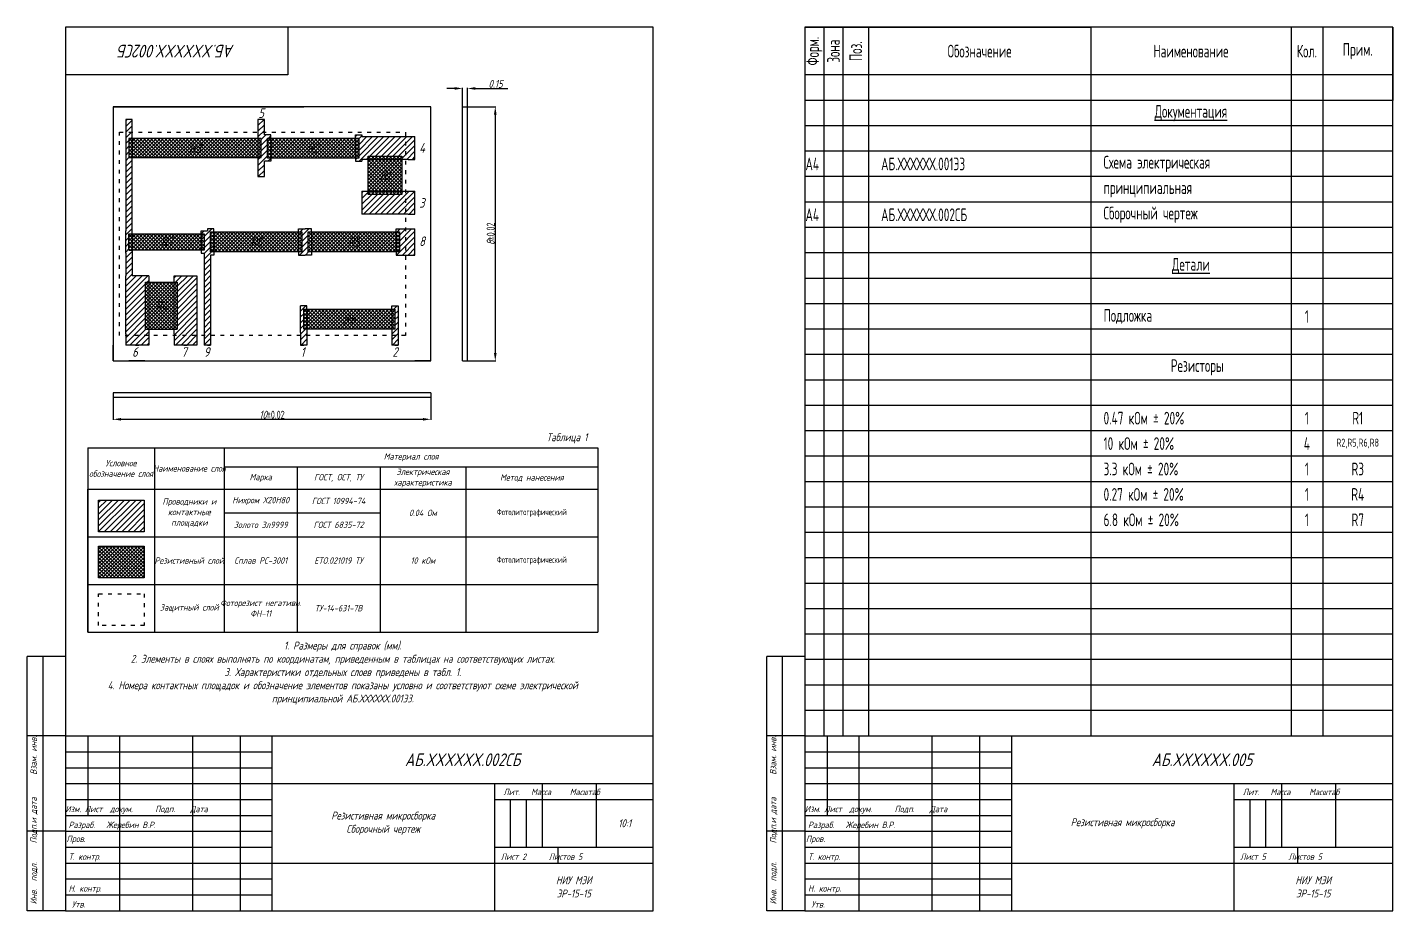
# Model space of a CAD drawing. Header units: millimetres. Extents: x 1007 to 2120, y -18 to 495.
# Drawn here: x 1690.1 to 2119.8, y -17.6 to 260.4 of the extents above; entities that cross this region are included whole.
import ezdxf

# ---------------------------------------------------------------- set-up
doc = ezdxf.new("R2010")
doc.units = ezdxf.units.MM
doc.linetypes.add('ACAD_ISO03W100', pattern=[30, 12, -18])
doc.layers.add('q', color=7, linetype='Continuous')
doc.layers.add('рамка', color=7, linetype='Continuous')
doc.styles.add('2', font='gostwnd4.shx', dxfattribs={"oblique": 15, "height": 2})
doc.styles.add('2.5', font='gostwnd4.shx', dxfattribs={"oblique": 15, "height": 2.5})
doc.styles.add('STYLE1', font='gostwnd4.shx', dxfattribs={"oblique": 15, "height": 2.5})
doc.styles.add('ЕСКД', font='eskd15.shx', dxfattribs={"width": 0.8})
doc.dimstyles.get("Standard").update_dxf_attribs({"dimtxt": 0.5, "dimasz": 2.5, "dimexe": 0.18, "dimexo": 0.0625, "dimgap": 0.2, "dimtad": 1, "dimtoh": 1, "dimdec": 4, "dimzin": 0, "dimdsep": 46, "dimtxsty": 'STYLE1', "dimcen": 2.5, "dimadec": 0, "dimazin": 0, "dimtfac": 1, "dimtdec": 4, "dimtofl": 0, "dimtmove": 0, "dimatfit": 3, "dimfxl": 1, "dimtolj": 1, "dimtzin": 0, "dimarcsym": 0})

# ---------------------------------------------------------------- blocks, each defined once
blk = doc.blocks.new('*D24')
at = {"layer": 'Defpoints', "color": 0, "ltscale": 100, "transparency": 16777216}
for p in [(1828.6, 241.18), (1827.1, 235.43), (1828.6, 235.43)]:
    blk.add_point(p, dxfattribs=at)
at = {"layer": 'рамка', "color": 0, "lineweight": -2, "ltscale": 100, "transparency": 16777216}
for p, q in [((1824.6, 241.18), (1822.1, 241.18)), ((1827.1, 235.49), (1827.1, 241.36)), ((1828.6, 235.49), (1828.6, 241.36)), ((1831.1, 241.18), (1841.32, 241.18))]:
    blk.add_line(p, q, dxfattribs=at)
at = {"layer": 'рамка', "color": 0, "ltscale": 100, "transparency": 16777216}
for points in [[(1824.6, 241.6), (1824.6, 240.76), (1827.1, 241.18)], [(1831.1, 241.6), (1831.1, 240.76), (1828.6, 241.18)]]:
    blk.add_solid(points, dxfattribs=at)
at = {"layer": 'рамка', "color": 0, "ltscale": 100, "transparency": 16777216, "insert": (1837.46, 242.63), "char_height": 2.5, "attachment_point": 5, "style": 'STYLE1'}
blk.add_mtext('\\A1;0.15', dxfattribs=at)
blk = doc.blocks.new('*D25')
at = {"layer": 'Defpoints', "color": 0, "ltscale": 100, "transparency": 16777216}
for p in [(1828.6, 235.43), (1828.6, 155.43), (1837.38, 155.43)]:
    blk.add_point(p, dxfattribs=at)
at = {"layer": 'рамка', "color": 0, "lineweight": -2, "ltscale": 100, "transparency": 16777216}
for p, q in [((1828.66, 235.43), (1837.56, 235.43)), ((1837.38, 232.93), (1837.38, 157.93)), ((1828.66, 155.43), (1837.56, 155.43))]:
    blk.add_line(p, q, dxfattribs=at)
at = {"layer": 'рамка', "color": 0, "ltscale": 100, "transparency": 16777216}
for points in [[(1836.96, 232.93), (1837.8, 232.93), (1837.38, 235.43)], [(1836.96, 157.93), (1837.8, 157.93), (1837.38, 155.43)]]:
    blk.add_solid(points, dxfattribs=at)
at = {"layer": 'рамка', "color": 0, "ltscale": 100, "transparency": 16777216, "insert": (1835.93, 195.43), "char_height": 2.5, "attachment_point": 5, "rotation": 90, "style": 'STYLE1'}
blk.add_mtext('\\A1;8{\\A0;\\Feskd15|c204;\\Q0;\\W0.8;%%P0.02}', dxfattribs=at)
blk = doc.blocks.new('*D26')
at = {"layer": 'Defpoints', "color": 0, "ltscale": 100, "transparency": 16777216}
for p in [(1717.1, 145.43), (1817.1, 145.43), (1817.1, 137.06)]:
    blk.add_point(p, dxfattribs=at)
at = {"layer": 'рамка', "color": 0, "lineweight": -2, "ltscale": 100, "transparency": 16777216}
for p, q in [((1717.1, 145.36), (1717.1, 136.88)), ((1817.1, 145.36), (1817.1, 136.88)), ((1719.6, 137.06), (1814.6, 137.06))]:
    blk.add_line(p, q, dxfattribs=at)
at = {"layer": 'рамка', "color": 0, "ltscale": 100, "transparency": 16777216}
for points in [[(1719.6, 137.48), (1719.6, 136.65), (1717.1, 137.06)], [(1814.6, 137.48), (1814.6, 136.65), (1817.1, 137.06)]]:
    blk.add_solid(points, dxfattribs=at)
at = {"layer": 'рамка', "color": 0, "ltscale": 100, "transparency": 16777216, "insert": (1767.1, 138.51), "char_height": 2.5, "attachment_point": 5, "style": 'STYLE1'}
blk.add_mtext('\\A1;10{\\A0;\\Feskd15|c204;\\Q0;\\W0.8;%%P0.02}', dxfattribs=at)

msp = doc.modelspace()

# ---------------------------------------------------------------- hatches: boundary and pattern name
at = {"layer": 'рамка', "ltscale": 100, "transparency": 33554457}
h = msp.add_hatch(dxfattribs=at)
h.set_pattern_fill('ANSI31', color=256, scale=0.4)
h.set_pattern_definition([(45, (-15, 0), (-0.8980256, 0.8980256), [])])
h.paths.add_polyline_path([(1723.09671, 213.42695), (1723.09671, 219.42695), (1722.09671, 219.42695), (1722.09671, 225.42695), (1723.09671, 225.42695), (1723.09671, 231.42695), (1722.09671, 231.42695), (1721.09671, 231.42695), (1721.09671, 213.42695), (1721.09671, 196.42695), (1721.09671, 189.32695), (1721.09671, 182.22695), (1721.09671, 164.00707), (1721.09671, 160.42695), (1728.29671, 160.42695), (1728.29671, 164.00707), (1728.29671, 165.42695), (1727.29671, 165.42695), (1727.29671, 180.22695), (1728.29671, 180.22695), (1728.29671, 182.22695), (1723.09671, 182.22695), (1723.09671, 189.32695), (1723.09671, 190.32695), (1722.09671, 190.32695), (1722.09671, 195.42695), (1723.09671, 195.42695), (1723.09671, 196.42695)])
h.paths.add_polyline_path([(1743.49671, 182.22695), (1736.29671, 182.22695), (1736.29671, 180.22695), (1737.29671, 180.22695), (1737.29671, 165.42695), (1736.29671, 165.42695), (1736.29671, 164.00707), (1736.29671, 160.42695), (1743.49671, 160.42695), (1743.49671, 164.00707)])
h.paths.add_polyline_path([(1747.79671, 188.72695), (1748.79671, 188.72695), (1748.79671, 189.72695), (1747.79671, 189.72695), (1747.79671, 196.02695), (1748.79671, 196.02695), (1748.79671, 197.02695), (1746.79671, 197.02695), (1746.79671, 196.42695), (1744.79671, 196.42695), (1744.79671, 195.42695), (1745.79671, 195.42695), (1745.79671, 190.32695), (1744.79671, 190.32695), (1744.79671, 189.32695), (1745.79671, 189.32695), (1745.79671, 160.42695), (1747.79671, 160.42695)])
h.paths.add_polyline_path([(1778.49671, 196.02695), (1779.49671, 196.02695), (1779.49671, 197.02695), (1777.49671, 197.02695), (1775.49671, 197.02695), (1775.49671, 196.02695), (1776.49671, 196.02695), (1776.49671, 189.72695), (1775.49671, 189.72695), (1775.49671, 188.72695), (1777.49671, 188.72695), (1779.49671, 188.72695), (1779.49671, 189.72695), (1778.49671, 189.72695)])
h.paths.add_polyline_path([(1776.09671, 160.42695), (1778.09671, 160.42695), (1778.09671, 164.42695), (1778.09671, 165.42695), (1777.09671, 165.42695), (1777.09671, 171.72695), (1778.09671, 171.72695), (1778.09671, 172.72695), (1776.09671, 172.72695), (1776.09671, 164.42695)])
h.paths.add_polyline_path([(1806.79671, 164.42695), (1806.79671, 172.72695), (1804.79671, 172.72695), (1804.79671, 171.72695), (1805.79671, 171.72695), (1805.79671, 165.42695), (1804.79671, 165.42695), (1804.79671, 164.42695), (1804.79671, 160.42695), (1806.79671, 160.42695)])
h.paths.add_polyline_path([(1807.19671, 189.72695), (1806.19671, 189.72695), (1806.19671, 188.72695), (1808.19671, 188.72695), (1809.99671, 188.72695), (1812.09671, 188.72695), (1812.09671, 197.02695), (1809.99671, 197.02695), (1808.19671, 197.02695), (1806.19671, 197.02695), (1806.19671, 196.02695), (1807.19671, 196.02695)])
h.paths.add_polyline_path([(1809.99671, 201.62695), (1812.09671, 201.62695), (1812.09671, 208.82695), (1809.99671, 208.82695), (1807.99671, 208.82695), (1807.99671, 207.82695), (1797.39671, 207.82695), (1797.39671, 208.82695), (1795.39671, 208.82695), (1795.39671, 201.62695)])
h.paths.add_polyline_path([(1762.69671, 213.42695), (1764.69671, 213.42695), (1764.69671, 218.27695), (1766.69671, 218.27695), (1766.69671, 219.27695), (1765.69671, 219.27695), (1765.69671, 225.57695), (1766.69671, 225.57695), (1766.69671, 226.57695), (1764.69671, 226.57695), (1764.69671, 231.42695), (1763.69671, 231.42695), (1762.69671, 231.42695), (1762.69671, 225.42695), (1763.69671, 225.42695), (1763.69671, 219.42695), (1762.69671, 219.42695)])
h.paths.add_polyline_path([(1807.99671, 219.82695), (1807.99671, 218.82695), (1809.99671, 218.82695), (1812.09671, 218.82695), (1812.09671, 226.02695), (1809.99671, 226.02695), (1795.39671, 226.02695), (1795.39671, 226.57695), (1793.39671, 226.57695), (1793.39671, 225.57695), (1794.39671, 225.57695), (1794.39671, 219.27695), (1793.39671, 219.27695), (1793.39671, 218.27695), (1795.39671, 218.27695), (1795.39671, 218.82695), (1797.39671, 218.82695), (1797.39671, 219.82695)])
h = msp.add_hatch(dxfattribs=at)
h.set_pattern_fill('ANSI37', color=256, scale=0.25)
h.paths.add_polyline_path([(1723.09671, 225.42695), (1722.09671, 225.42695), (1722.09671, 219.42695), (1723.09671, 219.42695)])
h.paths.add_polyline_path([(1762.69671, 225.42695), (1723.09671, 225.42695), (1723.09671, 219.42695), (1762.69671, 219.42695)])
h.paths.add_polyline_path([(1763.69671, 225.42695), (1762.69671, 225.42695), (1762.69671, 219.42695), (1763.69671, 219.42695)])
h.paths.add_polyline_path([(1766.69671, 225.57695), (1765.69671, 225.57695), (1765.69671, 219.27695), (1766.69671, 219.27695)])
h.paths.add_polyline_path([(1793.39671, 225.57695), (1766.69671, 225.57695), (1766.69671, 219.27695), (1793.39671, 219.27695)])
h.paths.add_polyline_path([(1794.39671, 225.57695), (1793.39671, 225.57695), (1793.39671, 219.27695), (1794.39671, 219.27695)])
h.paths.add_polyline_path([(1807.99671, 218.82695), (1797.39671, 218.82695), (1797.39671, 208.82695), (1807.99671, 208.82695)])
h.paths.add_polyline_path([(1807.99671, 219.82695), (1797.39671, 219.82695), (1797.39671, 218.82695), (1807.99671, 218.82695)])
h.paths.add_polyline_path([(1807.99671, 208.82695), (1797.39671, 208.82695), (1797.39671, 207.82695), (1807.99671, 207.82695)])
h.paths.add_polyline_path([(1807.19671, 196.02695), (1806.19671, 196.02695), (1806.19671, 189.72695), (1807.19671, 189.72695)])
h.paths.add_polyline_path([(1806.19671, 196.02695), (1779.49671, 196.02695), (1779.49671, 189.72695), (1806.19671, 189.72695)])
h.paths.add_polyline_path([(1779.49671, 196.02695), (1778.49671, 196.02695), (1778.49671, 189.72695), (1779.49671, 189.72695)])
h.paths.add_polyline_path([(1776.49671, 196.02695), (1775.49671, 196.02695), (1775.49671, 189.72695), (1776.49671, 189.72695)])
h.paths.add_polyline_path([(1775.49671, 196.02695), (1748.79671, 196.02695), (1748.79671, 189.72695), (1775.49671, 189.72695)])
h.paths.add_polyline_path([(1748.79671, 196.02695), (1747.79671, 196.02695), (1747.79671, 189.72695), (1748.79671, 189.72695)])
h.paths.add_polyline_path([(1745.79671, 195.42695), (1744.79671, 195.42695), (1744.79671, 190.32695), (1745.79671, 190.32695)])
h.paths.add_polyline_path([(1744.79671, 195.42695), (1723.09671, 195.42695), (1723.09671, 190.32695), (1744.79671, 190.32695)])
h.paths.add_polyline_path([(1723.09671, 195.42695), (1722.09671, 195.42695), (1722.09671, 190.32695), (1723.09671, 190.32695)])
h.paths.add_polyline_path([(1728.29671, 180.22695), (1727.29671, 180.22695), (1727.29671, 165.42695), (1728.29671, 165.42695)])
h.paths.add_polyline_path([(1736.29671, 180.22695), (1728.29671, 180.22695), (1728.29671, 165.42695), (1736.29671, 165.42695)])
h.paths.add_polyline_path([(1737.29671, 180.22695), (1736.29671, 180.22695), (1736.29671, 165.42695), (1737.29671, 165.42695)])
h.paths.add_polyline_path([(1778.09671, 171.72695), (1777.09671, 171.72695), (1777.09671, 165.42695), (1778.09671, 165.42695)])
h.paths.add_polyline_path([(1804.79671, 171.72695), (1778.09671, 171.72695), (1778.09671, 165.42695), (1804.79671, 165.42695)])
h.paths.add_polyline_path([(1805.79671, 171.72695), (1804.79671, 171.72695), (1804.79671, 165.42695), (1805.79671, 165.42695)])
h.paths.add_polyline_path([(1739.1221, 220.2025), (1745.6221, 220.2025), (1746.81418, 224.65139), (1740.31418, 224.65139)], flags=24)
h.paths.add_polyline_path([(1776.34866, 220.2025), (1782.84866, 220.2025), (1784.04074, 224.65139), (1777.54074, 224.65139)], flags=24)
h.paths.add_polyline_path([(1799.49353, 211.6025), (1804.70782, 211.6025), (1805.89989, 216.05139), (1800.68561, 216.05139)], flags=24)
h.paths.add_polyline_path([(1789.14353, 190.6525), (1795.64353, 190.6525), (1796.83561, 195.10139), (1790.33561, 195.10139)], flags=24)
h.paths.add_polyline_path([(1758.50095, 190.6525), (1764.85809, 190.6525), (1766.05017, 195.10139), (1759.69303, 195.10139)], flags=24)
h.paths.add_polyline_path([(1730.10067, 190.6525), (1736.60067, 190.6525), (1737.79275, 195.10139), (1731.29275, 195.10139)], flags=24)
h.paths.add_polyline_path([(1728.6472, 170.6025), (1735.29005, 170.6025), (1736.48213, 175.05139), (1729.83927, 175.05139)], flags=9)
h.paths.add_polyline_path([(1787.72952, 166.3525), (1794.22952, 166.3525), (1795.4216, 170.80139), (1788.9216, 170.80139)], flags=24)
h = msp.add_hatch(dxfattribs=at)
h.set_pattern_fill('ANSI31', color=256, scale=0.41)
h.paths.add_polyline_path([(1726.88547, 111.64571), (1712.54963, 111.64571), (1712.54963, 101.64571), (1726.88547, 101.64571)])
h = msp.add_hatch(dxfattribs=at)
h.set_pattern_fill('ANSI37', color=256, scale=0.25)
h.paths.add_polyline_path([(1726.88547, 97.15798), (1712.54963, 97.15798), (1712.54963, 87.15798), (1726.88547, 87.15798)])

# ---------------------------------------------------------------- linework, layer by layer
for p, q in [((1702.09671, 260.42695), (1702.09671, 260.42695)), ((1772.09671, 260.42695), (1772.09671, 245.42695)), ((1934.8118, 260.42695), (1934.8118, 260.42695)), ((1772.09671, 245.42695), (1702.09671, 245.42695)), ((1702.09671, 245.42695), (1702.09671, 232.42695)), ((1934.8118, 245.42695), (1934.8118, 232.42695)), ((1709.09671, 128.11457), (1709.09671, 74.88504)), ((1709.09671, 128.11457), (1869.68037, 128.11457)), ((1730.09671, 128.11457), (1730.09671, 74.88504)), ((1752.09671, 128.11457), (1752.09671, 74.88504)), ((1869.68037, 128.11457), (1869.68037, 74.88504)), ((1752.09671, 122.11457), (1869.68037, 122.11457)), ((1775.01672, 122.11457), (1775.01672, 74.88504)), ((1801.09671, 122.11457), (1801.09671, 74.88504)), ((1828.09671, 122.11457), (1828.09671, 74.88504)), ((1709.09671, 115.11457), (1869.68425, 115.11457)), ((1709.09671, 100.11457), (1709.09671, 115.11457)), ((1709.09671, 100.11457), (1869.66214, 100.11457)), ((1709.09671, 85.11457), (1709.09671, 100.11457)), ((1709.09671, 85.11457), (1869.67888, 85.11457)), ((1709.09671, 70.11457), (1709.09671, 85.11457)), ((1709.09671, 70.11457), (1869.6475, 70.11457)), ((1709.09671, 70.11457), (1709.09671, 70.11457)), ((1690.09671, -17.57305), (1690.09671, 62.42695)), ((1702.09671, 62.42695), (1690.09671, 62.42695)), ((1695.09671, -17.57305), (1695.09671, 62.42695)), ((1922.8118, -17.57305), (1922.8118, 62.42695)), ((1934.8118, 62.42695), (1922.8118, 62.42695)), ((1927.8118, -17.57305), (1927.8118, 62.42695)), ((1702.09671, 37.42695), (1690.09671, 37.42695)), ((1702.09671, 37.42695), (1887.09671, 37.42695)), ((1709.09671, 37.42695), (1709.09671, 12.42695)), ((1719.09671, 37.42695), (1719.09671, -17.57305)), ((1742.09671, 37.42695), (1742.09671, -17.57305)), ((1757.09671, 37.42695), (1757.09671, -17.57305)), ((1767.09671, 37.42695), (1767.09671, -17.57305)), ((1934.8118, 37.42695), (1922.8118, 37.42695)), ((1934.8118, 37.42695), (2119.8118, 37.42695)), ((1941.8118, 37.42695), (1941.8118, 12.42695)), ((1951.8118, 37.42695), (1951.8118, -17.57305)), ((1974.8118, 37.42695), (1974.8118, -17.57305)), ((1989.8118, 37.42695), (1989.8118, -17.57305)), ((1999.8118, 37.42695), (1999.8118, -17.57305)), ((1702.09671, 32.42695), (1767.09671, 32.42695)), ((1934.8118, 32.42695), (1999.8118, 32.42695)), ((1702.09671, 27.42695), (1767.09671, 27.42695)), ((1934.8118, 27.42695), (1999.8118, 27.42695)), ((1702.09671, 22.42695), (1767.09671, 22.42695)), ((1767.09671, 22.42695), (1887.09671, 22.42695)), ((1837.09671, 22.42695), (1837.09671, -17.57305)), ((1852.09671, 22.42695), (1852.09671, 2.42695)), ((1869.09671, 22.42695), (1869.09671, 2.42695)), ((1934.8118, 22.42695), (1999.8118, 22.42695)), ((1999.8118, 22.42695), (2119.8118, 22.42695)), ((2069.8118, 22.42695), (2069.8118, -17.57305)), ((2084.8118, 22.42695), (2084.8118, 2.42695)), ((2101.8118, 22.42695), (2101.8118, 2.42695)), ((1702.09671, 17.42695), (1767.09671, 17.42695)), ((1837.09671, 17.42695), (1887.09671, 17.42695)), ((1842.09671, 17.42695), (1842.09671, 2.42695)), ((1847.09671, 17.42695), (1847.09671, 2.42695)), ((1934.8118, 17.42695), (1999.8118, 17.42695)), ((2069.8118, 17.42695), (2119.8118, 17.42695)), ((2074.8118, 17.42695), (2074.8118, 2.42695)), ((2079.8118, 17.42695), (2079.8118, 2.42695)), ((1702.09671, 12.42695), (1767.09671, 12.42695)), ((1934.8118, 12.42695), (1999.8118, 12.42695)), ((1702.09671, 7.42695), (1690.09671, 7.42695)), ((1702.09671, 7.42695), (1767.09671, 7.42695)), ((1934.8118, 7.42695), (1922.8118, 7.42695)), ((1934.8118, 7.42695), (1999.8118, 7.42695)), ((1702.09671, 2.42695), (1767.09671, 2.42695)), ((1837.09671, 2.42695), (1887.09671, 2.42695)), ((1857.09671, 2.42695), (1857.09671, -2.57305)), ((1934.8118, 2.42695), (1999.8118, 2.42695)), ((2069.8118, 2.42695), (2119.8118, 2.42695)), ((2089.8118, 2.42695), (2089.8118, -2.57305)), ((1702.09671, -2.57305), (1767.09671, -2.57305)), ((1767.09671, -2.57305), (1887.09671, -2.57305)), ((1934.8118, -2.57305), (1999.8118, -2.57305)), ((1999.8118, -2.57305), (2119.8118, -2.57305)), ((1702.09671, -7.57305), (1767.09671, -7.57305)), ((1934.8118, -7.57305), (1999.8118, -7.57305)), ((1702.09671, -12.57305), (1767.09671, -12.57305)), ((1934.8118, -12.57305), (1999.8118, -12.57305)), ((1702.09671, -17.57305), (1690.09671, -17.57305)), ((1934.8118, -17.57305), (1922.8118, -17.57305))]:
    msp.add_line(p, q)
for points in [[(1702.09671, -17.57305), (1887.09671, -17.57305), (1887.09671, 260.42695), (1702.09671, 260.42695)], [(1934.8118, -17.57305), (2119.8118, -17.57305), (2119.8118, 260.42695), (1934.8118, 260.42695)]]:
    msp.add_lwpolyline(points, close=True)
at = {"color": 0, "linetype": 'ACAD_ISO03W100', "ltscale": 0.1}
for points in [[(1719.09671, 227.42695), (1809.09671, 227.42695), (1809.09671, 163.42695), (1719.09671, 163.42695)], [(1712.54963, 82.15798), (1726.88547, 82.15798), (1726.88578, 72.15798), (1712.54993, 72.15798)]]:
    msp.add_lwpolyline(points, close=True, dxfattribs=at)
at = {"color": 0}
for points in [[(1712.54963, 111.64571), (1726.88547, 111.64571), (1726.88547, 101.64571), (1712.54963, 101.64571)], [(1712.54963, 97.15798), (1726.88547, 97.15798), (1726.88547, 87.15798), (1712.54963, 87.15798)]]:
    msp.add_lwpolyline(points, close=True, dxfattribs=at)
at = {"layer": 'q', "color": 0}
for p, q in [((1712.54963, 101.64571), (1712.54963, 111.64571)), ((1709.09671, 74.9998), (1709.09671, 70.11457)), ((1730.09671, 74.88504), (1730.09671, 70.11457)), ((1752.09671, 74.88504), (1752.09671, 70.11457)), ((1775.01672, 74.88504), (1775.01672, 70.11457)), ((1801.09671, 74.88504), (1801.09671, 70.11457)), ((1828.09671, 74.88504), (1828.09671, 70.11457)), ((1869.68037, 74.88504), (1869.6475, 70.11457))]:
    msp.add_line(p, q, dxfattribs=at)
at = {"layer": 'рамка', "ltscale": 100}
for p, q in [((1934.8118, 260.42695), (1940.8118, 260.42695)), ((1940.8118, 260.42695), (1940.8118, 37.42695)), ((1940.8118, 260.42695), (1946.8118, 260.42695)), ((1946.8118, 260.42695), (1946.8118, 37.42695)), ((1946.8118, 260.42695), (1954.8118, 260.42695)), ((1954.8118, 260.42695), (1954.8118, 37.42695)), ((1954.8118, 260.42695), (2024.8118, 260.42695)), ((2024.8118, 260.42695), (2024.8118, 37.42695)), ((2097.8118, 260.42695), (2087.8118, 260.42695)), ((2087.8118, 260.42695), (2087.8118, 37.42695)), ((2119.8118, 260.42695), (2097.8118, 260.42695)), ((2097.8118, 260.42695), (2097.8118, 37.42695)), ((2119.8118, 260.42695), (2119.8118, 245.42695)), ((2119.8118, 245.42695), (1934.8118, 245.42695)), ((2119.8118, 245.42695), (2119.8118, 237.42695)), ((2119.8118, 237.42695), (1934.8118, 237.42695)), ((1717.09671, 235.42695), (1721.09671, 235.42695)), ((1717.09671, 235.42695), (1717.09671, 231.42695)), ((1717.09671, 235.42695), (1719.09671, 235.42695)), ((1717.09671, 235.42695), (1717.09671, 233.42695)), ((1717.09671, 235.42695), (1777.09671, 235.42695)), ((1717.09671, 235.42695), (1717.09671, 185.42695)), ((1717.09671, 235.42695), (1722.09671, 235.42695)), ((1717.09671, 235.42695), (1717.09671, 230.42695)), ((1717.09671, 235.42695), (1717.09671, 230.42695)), ((1717.09671, 235.42695), (1717.09671, 185.42695)), ((1827.09671, 155.42695), (1827.09671, 235.42695)), ((1827.09671, 235.42695), (1828.59671, 235.42695)), ((1828.59671, 155.42695), (1828.59671, 235.42695)), ((1722.09671, 231.42695), (1721.09671, 231.42695)), ((1721.09671, 231.42695), (1721.09671, 213.42695)), ((1723.09671, 231.42695), (1722.09671, 231.42695)), ((1723.09671, 225.42695), (1723.09671, 231.42695)), ((1763.69671, 231.42695), (1762.69671, 231.42695)), ((1762.69671, 231.42695), (1762.69671, 225.42695)), ((1764.69671, 231.42695), (1763.69671, 231.42695)), ((1764.69671, 226.57695), (1764.69671, 231.42695)), ((2119.8118, 229.42695), (1934.8118, 229.42695)), ((1723.09671, 225.42695), (1723.09671, 219.42695)), ((1762.69671, 225.42695), (1762.69671, 219.42695)), ((1766.69671, 226.57695), (1764.69671, 226.57695)), ((1766.69671, 225.57695), (1766.69671, 226.57695)), ((1766.69671, 225.57695), (1766.69671, 219.27695)), ((1793.39671, 225.57695), (1793.39671, 226.57695)), ((1793.39671, 226.57695), (1795.39671, 226.57695)), ((1793.39671, 225.57695), (1793.39671, 219.27695)), ((1795.39671, 226.57695), (1795.39671, 226.02695)), ((1795.39671, 226.02695), (1809.99671, 226.02695)), ((1809.99671, 226.02695), (1812.09671, 226.02695)), ((1812.09671, 218.82695), (1812.09671, 226.02695)), ((1723.09671, 213.42695), (1723.09671, 219.42695)), ((1762.69671, 219.42695), (1762.69671, 213.42695)), ((1766.69671, 219.27695), (1766.69671, 218.27695)), ((1793.39671, 219.27695), (1793.39671, 218.27695)), ((1807.99671, 219.82695), (1807.99671, 218.82695)), ((2119.8118, 221.42695), (1934.8118, 221.42695)), ((1766.69671, 218.27695), (1764.69671, 218.27695)), ((1764.69671, 213.42695), (1764.69671, 218.27695)), ((1793.39671, 218.27695), (1795.39671, 218.27695)), ((1809.99671, 218.82695), (1795.39671, 218.82695)), ((1795.39671, 218.82695), (1795.39671, 218.27695)), ((1809.99671, 218.82695), (1812.09671, 218.82695)), ((1721.09671, 213.42695), (1721.09671, 196.42695)), ((1723.09671, 196.42695), (1723.09671, 213.42695)), ((1762.69671, 213.42695), (1764.69671, 213.42695)), ((2119.8118, 213.42695), (1934.8118, 213.42695)), ((1795.39671, 208.82695), (1809.99671, 208.82695)), ((1795.39671, 208.82695), (1795.39671, 201.62695)), ((1807.99671, 208.82695), (1809.99671, 208.82695)), ((1809.99671, 208.82695), (1812.09671, 208.82695)), ((1812.09671, 201.62695), (1812.09671, 208.82695)), ((2119.8118, 205.42695), (1934.8118, 205.42695)), ((1809.99671, 201.62695), (1795.39671, 201.62695)), ((1809.99671, 201.62695), (1812.09671, 201.62695)), ((1721.09671, 189.32695), (1721.09671, 196.42695)), ((1723.09671, 195.42695), (1723.09671, 196.42695)), ((1723.09671, 195.42695), (1723.09671, 190.32695)), ((1744.79671, 195.42695), (1744.79671, 196.42695)), ((1744.79671, 196.42695), (1746.79671, 196.42695)), ((1744.79671, 195.42695), (1744.79671, 190.32695)), ((1748.79671, 197.02695), (1746.79671, 197.02695)), ((1746.79671, 197.02695), (1746.79671, 196.42695)), ((1748.79671, 196.02695), (1748.79671, 197.02695)), ((1748.79671, 196.02695), (1748.79671, 189.72695)), ((1775.49671, 196.02695), (1775.49671, 197.02695)), ((1775.49671, 197.02695), (1777.49671, 197.02695)), ((1775.49671, 196.02695), (1775.49671, 189.72695)), ((1779.49671, 197.02695), (1777.49671, 197.02695)), ((1779.49671, 196.02695), (1779.49671, 197.02695)), ((1779.49671, 196.02695), (1779.49671, 189.72695)), ((1806.19671, 196.02695), (1806.19671, 197.02695)), ((1806.19671, 197.02695), (1808.19671, 197.02695)), ((1806.19671, 196.02695), (1806.19671, 189.72695)), ((1808.19671, 197.02695), (1809.99671, 197.02695)), ((1809.99671, 197.02695), (1812.09671, 197.02695)), ((1812.09671, 188.72695), (1812.09671, 197.02695)), ((2119.8118, 197.42695), (1934.8118, 197.42695)), ((1721.09671, 189.32695), (1721.09671, 182.22695)), ((1722.09671, 190.32695), (1723.09671, 190.32695)), ((1723.09671, 190.32695), (1723.09671, 189.32695)), ((1723.09671, 189.32695), (1723.09671, 182.22695)), ((1744.79671, 190.32695), (1744.79671, 189.32695)), ((1745.79671, 190.32695), (1744.79671, 190.32695)), ((1744.79671, 189.32695), (1745.79671, 189.32695)), ((1745.79671, 189.32695), (1745.79671, 160.42695)), ((1747.79671, 190.72695), (1747.79671, 189.72695)), ((1748.79671, 189.72695), (1748.79671, 188.72695)), ((1775.49671, 189.72695), (1775.49671, 188.72695)), ((1776.49671, 190.92695), (1776.49671, 191.92695)), ((1779.49671, 189.72695), (1779.49671, 188.72695)), ((1806.19671, 189.72695), (1806.19671, 188.72695)), ((2119.8118, 189.42695), (1934.8118, 189.42695)), ((1748.79671, 188.72695), (1747.79671, 188.72695)), ((1747.79671, 188.72695), (1747.79671, 160.42695)), ((1775.49671, 188.72695), (1777.49671, 188.72695)), ((1779.49671, 188.72695), (1777.49671, 188.72695)), ((1806.19671, 188.72695), (1808.19671, 188.72695)), ((1808.19671, 188.72695), (1809.99671, 188.72695)), ((1809.99671, 188.72695), (1812.09671, 188.72695)), ((1721.09671, 164.00707), (1721.09671, 182.22695)), ((1728.29671, 182.22695), (1723.09671, 182.22695)), ((1728.29671, 182.22695), (1728.29671, 164.00707)), ((1736.29671, 164.00707), (1736.29671, 182.22695)), ((1736.29671, 180.22695), (1736.29671, 182.22695)), ((1736.29671, 182.22695), (1743.49671, 182.22695)), ((1743.49671, 182.22695), (1743.49671, 164.00707)), ((2119.8118, 181.42695), (1934.8118, 181.42695)), ((1727.29671, 165.42695), (1727.29671, 180.22695)), ((1727.29671, 180.22695), (1737.29671, 180.22695)), ((1737.29671, 180.22695), (1737.29671, 165.42695)), ((1776.09671, 164.42695), (1776.09671, 172.72695)), ((1778.09671, 172.72695), (1776.09671, 172.72695)), ((1778.09671, 171.72695), (1778.09671, 172.72695)), ((1804.79671, 171.72695), (1804.79671, 172.72695)), ((1804.79671, 172.72695), (1806.79671, 172.72695)), ((1806.79671, 172.72695), (1806.79671, 164.42695)), ((2119.8118, 173.42695), (1934.8118, 173.42695)), ((1778.09671, 171.72695), (1778.09671, 165.42695)), ((1804.79671, 171.72695), (1804.79671, 165.42695)), ((1721.09671, 164.00707), (1721.09671, 160.42695)), ((1727.29671, 165.42695), (1737.29671, 165.42695)), ((1728.29671, 164.00707), (1728.29671, 160.42695)), ((1736.29671, 164.00707), (1736.29671, 160.42695)), ((1743.49671, 164.00707), (1743.49671, 160.42695)), ((1776.09671, 164.42695), (1776.09671, 160.42695)), ((1778.09671, 165.42695), (1778.09671, 164.42695)), ((1778.09671, 164.42695), (1778.09671, 160.42695)), ((1804.79671, 165.42695), (1804.79671, 164.42695)), ((1804.79671, 164.42695), (1804.79671, 160.42695)), ((1806.79671, 164.42695), (1806.79671, 160.42695)), ((2119.8118, 165.42695), (1934.8118, 165.42695)), ((1717.09671, 155.42695), (1717.09671, 160.42695)), ((1717.09671, 155.42695), (1717.09671, 159.42695)), ((1728.29671, 160.42695), (1721.09671, 160.42695)), ((1724.19671, 160.42695), (1725.19671, 160.42695)), ((1743.49671, 160.42695), (1736.29671, 160.42695)), ((1739.39671, 160.42695), (1740.39671, 160.42695)), ((1747.79671, 160.42695), (1745.79671, 160.42695)), ((1746.79671, 160.42695), (1747.79671, 160.42695)), ((1776.09671, 160.42695), (1777.09671, 160.42695)), ((1778.09671, 160.42695), (1776.09671, 160.42695)), ((1806.79671, 160.42695), (1804.79671, 160.42695)), ((1805.79671, 160.42695), (1806.79671, 160.42695)), ((1817.09671, 155.42695), (1817.09671, 160.42695)), ((1717.09671, 155.42695), (1717.09671, 157.42695)), ((1717.09671, 155.42695), (1722.09671, 155.42695)), ((1717.09671, 155.42695), (1722.09671, 155.42695)), ((1727.09671, 155.42695), (1722.09671, 155.42695)), ((1727.09671, 155.42695), (1722.09671, 155.42695)), ((1817.09671, 155.42695), (1812.09671, 155.42695)), ((1827.09671, 155.42695), (1828.59671, 155.42695)), ((2119.8118, 157.42695), (1934.8118, 157.42695)), ((2119.8118, 149.42695), (1934.8118, 149.42695)), ((1817.09671, 145.42695), (1717.09671, 145.42695)), ((1717.09671, 145.42695), (1717.09671, 143.92695)), ((1817.09671, 143.92695), (1717.09671, 143.92695)), ((1817.09671, 145.42695), (1817.09671, 143.92695)), ((2119.8118, 141.42695), (1934.8118, 141.42695)), ((2119.8118, 133.42695), (1934.8118, 133.42695)), ((2119.8118, 125.42695), (1934.8118, 125.42695)), ((2119.8118, 117.42695), (1934.8118, 117.42695)), ((1752.09671, 115.11457), (1752.09671, 107.61457)), ((1752.09671, 107.61457), (1801.09671, 107.61457)), ((2119.8118, 109.42695), (1934.8118, 109.42695)), ((2119.8118, 101.42695), (1934.8118, 101.42695)), ((2119.8118, 93.42695), (1934.8118, 93.42695)), ((2119.8118, 85.42695), (1934.8118, 85.42695)), ((2119.8118, 77.42695), (1934.8118, 77.42695)), ((2119.8118, 69.42695), (1934.8118, 69.42695)), ((2119.8118, 61.42695), (1934.8118, 61.42695)), ((2119.8118, 53.42695), (1934.8118, 53.42695)), ((2119.8118, 45.42695), (1934.8118, 45.42695))]:
    msp.add_line(p, q, dxfattribs=at)
for points in [[(1717.09671, 155.42695), (1817.09671, 155.42695), (1817.09671, 235.42695), (1717.09671, 235.42695)], [(1717.09671, 155.42695), (1817.09671, 155.42695), (1817.09671, 235.42695), (1717.09671, 235.42695)], [(1722.09671, 219.42695), (1763.69671, 219.42695), (1763.69671, 225.42695), (1722.09671, 225.42695)], [(1794.39671, 225.57695), (1794.39671, 219.27695), (1765.69671, 219.27695), (1765.69671, 225.57695)], [(1807.99671, 219.82695), (1807.99671, 207.82695), (1797.39671, 207.82695), (1797.39671, 219.82695)], [(1745.79671, 195.42695), (1745.79671, 190.32695), (1722.09671, 190.32695), (1722.09671, 195.42695)], [(1776.49671, 196.02695), (1776.49671, 189.72695), (1747.79671, 189.72695), (1747.79671, 196.02695)], [(1807.19671, 196.02695), (1807.19671, 189.72695), (1778.49671, 189.72695), (1778.49671, 196.02695)], [(1805.79671, 171.72695), (1805.79671, 165.42695), (1777.09671, 165.42695), (1777.09671, 171.72695)]]:
    msp.add_lwpolyline(points, close=True, dxfattribs=at)

# ---------------------------------------------------------------- texts
at = {"style": 'STYLE1', "oblique": 15}
for p in [(1693.09671, -15.57305), (1925.8118, -15.57305)]:
    msp.add_text('Инв.  подл.     Подп.и дата      Взам. инв. ', height=2, rotation=90, dxfattribs=at).set_placement(p)
for s, p in [('Лит.   Масса     Масштаб', (1839.91517, 18.7896)), ('Лит.   Масса     Масштаб', (2072.63026, 18.7896)), ('Изм. Лист  докум.      Подп.    Дата', (1702.09671, 13.42695)), ('Изм. Лист  докум.      Подп.    Дата', (1934.8118, 13.42695)), ('Разраб.   Жеребин В.Р.', (1703.09671, 8.42695)), ('Разраб.   Жеребин В.Р.', (1935.8118, 8.42695)), ('Пров.               ', (1702.45636, 4.06082)), ('Пров.               ', (1935.17145, 4.06082)), ('Т. контр.  ', (1703.09671, -1.57305)), ('Лист 2      Листов 5', (1839.09671, -1.57305)), ('Т. контр.  ', (1935.8118, -1.57305)), ('Лист 5      Листов 5', (2071.8118, -1.57305)), ('Н. контр.  ', (1703.09671, -11.57305)), ('Н. контр.  ', (1935.8118, -11.57305)), ('Утв.      ', (1704.09671, -16.57305)), ('Утв.      ', (1936.8118, -16.57305))]:
    msp.add_text(s, height=2, dxfattribs=at).set_placement(p)
at = {"color": 0, "insert": (1737.09671, 252.92695), "char_height": 4, "width": 70, "attachment_point": 5, "rotation": 180, "style": '2'}
msp.add_mtext('{\\C7;АБ.XXXXXX.002СБ}', dxfattribs=at)
at = {"char_height": 4, "width": 15, "attachment_point": 5, "rotation": 90, "style": 'ЕСКД'}
for s, insert in [('Форм.', (1937.8118, 252.92695)), ('Зона', (1943.8118, 252.92695)), ('Поз.', (1950.8118, 252.92695))]:
    msp.add_mtext(s, dxfattribs=dict(at, insert=insert))
for s, insert, char_height, width, attachment_point, style in [('Обозначение', (1989.8118, 252.92695), 4, 70, 5, 'ЕСКД'), ('Наименование', (2056.3118, 252.92695), 4, 63, 5, 'ЕСКД'), ('Кол.', (2092.8118, 252.92695), 4, 10, 5, 'ЕСКД'), ('Прим.', (2108.8118, 252.92695), 4, 22, 5, 'ЕСКД'), ('{\\LДокументация}', (2056.3118, 233.42695), 4, 63, 5, 'ЕСКД'), ('A4', (1935.0118, 217.42695), 4, 5.8, 4, 'ЕСКД'), ('\\pi4;АБ.ХХХХХХ.001ЭЗ', (1954.8118, 217.42695), 4, 70, 4, 'ЕСКД'), ('\\pi4;Схема электрическая', (2024.8118, 217.42695), 4, 63, 4, 'ЕСКД'), ('\\pi4;принципиальная', (2024.8118, 209.42695), 4, 63, 4, 'ЕСКД'), ('A4', (1935.0118, 201.42695), 4, 5.8, 4, 'ЕСКД'), ('\\pi4;АБ.ХХХХХХ.002СБ', (1954.8118, 201.42695), 4, 70, 4, 'ЕСКД'), ('\\pi4;Сборочный чертеж', (2024.8118, 201.42695), 4, 63, 4, 'ЕСКД'), ('{\\LДетали}', (2056.3118, 185.42695), 4, 63, 5, 'ЕСКД'), ('\\pi4;Подложка', (2024.8118, 169.42695), 4, 63, 4, 'ЕСКД'), ('1', (2092.8118, 169.42695), 4, 10, 5, 'ЕСКД'), ('\\pi4;Резисторы', (2056.3118, 153.42695), 4, 63, 5, 'ЕСКД'), ('\\pi4;0.47 кОм ± 20% ', (2024.8118, 137.42695), 4, 63, 4, 'ЕСКД'), ('1', (2092.8118, 137.42695), 4, 10, 5, 'ЕСКД'), ('R1', (2108.8118, 137.42695), 4, 22, 5, 'ЕСКД'), ('Таблица 1', (1859.94299, 132.67118), 2.5, 19.9614445, 2, 'STYLE1'), ('\\pi4;10 кОм ± 20% ', (2024.8118, 129.42695), 4, 63, 4, 'ЕСКД'), ('4', (2092.8118, 129.42695), 4, 10, 5, 'ЕСКД'), ('R2,R5,R6,R8', (2108.8118, 129.42695), 2.5, 22, 5, 'ЕСКД'), ('Материал слоя', (1810.88854, 125.11457), 2, 117.5836574, 5, 'STYLE1'), ('Условное обозначение слоя ', (1719.59671, 121.61457), 2, 21, 5, 'STYLE1'), ('Наименование слоя', (1741.09671, 121.61457), 2, 22, 5, 'STYLE1'), ('Электрическая характеристика', (1814.59671, 118.61457), 2, 27, 5, 'STYLE1'), ('\\pi4;3.3 кОм ± 20% ', (2024.8118, 121.42695), 4, 63, 4, 'ЕСКД'), ('1', (2092.8118, 121.42695), 4, 10, 5, 'ЕСКД'), ('R3', (2108.8118, 121.42695), 4, 22, 5, 'ЕСКД'), ('Марка', (1763.55672, 118.61457), 2, 22.9200124, 5, 'STYLE1'), ('ГОСТ, ОСТ, ТУ', (1788.05672, 118.61457), 2, 26.0799876, 5, 'STYLE1'), ('Метод нанесения', (1848.88854, 118.61457), 2, 41.5836574, 5, 'STYLE1'), ('Проводники и контактные площадки', (1741.09671, 107.61457), 2, 22, 5, 'STYLE1'), ('Нихром Х20Н80', (1763.55672, 111.36457), 2, 22.9200124, 5, 'STYLE1'), ('ГОСТ 10994-74', (1788.05672, 111.36457), 2, 26.0799876, 5, 'STYLE1'), ('\\pi4;0.27 кОм ± 20% ', (2024.8118, 113.42695), 4, 63, 4, 'ЕСКД'), ('1', (2092.8118, 113.42695), 4, 10, 5, 'ЕСКД'), ('R4', (2108.8118, 113.42695), 4, 22, 5, 'ЕСКД'), ('0.04 Ом', (1814.59671, 107.61457), 2, 27, 5, 'STYLE1'), ('Фотолитографический', (1848.87942, 107.61457), 2, 41.5654235, 5, 'ЕСКД'), ('\\pi4;6.8 кОм ± 20% ', (2024.8118, 105.42695), 4, 63, 4, 'ЕСКД'), ('Золото 3л9999', (1763.55672, 103.86457), 2, 22.9200124, 5, 'STYLE1'), ('ГОСТ 6835-72', (1788.05672, 103.86457), 2, 26.0799876, 5, 'STYLE1'), ('1', (2092.8118, 105.42695), 4, 10, 5, 'ЕСКД'), ('R7', (2108.8118, 105.42695), 4, 22, 5, 'ЕСКД'), ('Резистивный слой', (1741.09671, 92.61457), 2, 22, 5, 'STYLE1'), ('Сплав РС-3001', (1763.55672, 92.61457), 2, 22.9200124, 5, 'STYLE1'), ('ЕТО.021019 ТУ', (1788.05672, 92.61457), 2, 26.0799876, 5, 'STYLE1'), ('10 кОм', (1814.59671, 92.61457), 2, 27, 5, 'STYLE1'), ('Фотолитографический', (1848.87942, 92.61457), 2, 41.5654235, 5, 'ЕСКД'), ('Защитный слой', (1741.09671, 77.61457), 2, 22, 5, 'STYLE1'), ('Фоторезист негативн. ФН-11', (1763.55672, 77.61457), 2, 22.9200124, 5, 'STYLE1'), ('ТУ-14-631-7В', (1788.05672, 77.61457), 2, 26.0799876, 5, 'STYLE1'), ('1. Размеры для справок (мм).\\P2. Элементы в слоях выполнять по координатам, приведенным в таблицах на соответствующих листах.\\P3. Характеристики отдельных слоев приведены в табл. 1.\\P4. Номера контактных площадок и обозначение элементов показаны условно и соответствуют схеме электрической принципиальной АБ.ХХХХХХ.001ЭЗ.', (1789.37211, 67.11457), 2.5, 160.5507888, 2, 'STYLE1'), ('Резистивная микросборка\\PСборочный чертеж', (1802.09671, 9.92695), 2.5, 70, 5, 'STYLE1'), ('\\pt7.5;10:1', (1878.09671, 9.92695), 2.5, 18, 5, 'STYLE1'), ('Резистивная микросборка', (2034.8118, 9.92695), 2.5, 70, 5, 'STYLE1'), ('НИУ МЭИ\\P\\pt7.5;ЭР-15-15', (1862.09671, -10.07305), 2.5, 50, 5, 'STYLE1'), ('НИУ МЭИ\\P\\pt7.5;ЭР-15-15', (2094.8118, -10.07305), 2.5, 50, 5, 'STYLE1')]:
    msp.add_mtext(s, dxfattribs=dict(insert=insert, char_height=char_height, width=width, attachment_point=attachment_point, style=style))
at = {"color": 0, "style": '2.5'}
for s, insert, char_height, width, attachment_point in [('{\\C7;5}', (1762.81357, 234.91752), 3, 2.7050721, 1), ('{\\C7;R3}', (1742.89671, 222.42695), 3, 41.6, 5), ('{\\C7;R2}', (1780.04671, 222.42695), 3, 28.7, 5), ('{\\C7;4}', (1813.4261, 223.99259), 3, 2.7050721, 1), ('{\\C7;R1}', (1802.69671, 213.82695), 3, 10.6, 5), ('{\\C7;3}', (1813.4261, 206.65812), 3, 2.7050721, 1), ('{\\C7;R7}', (1733.94671, 192.87695), 3, 23.7, 5), ('{\\C7;R6}', (1762.14671, 192.87695), 3, 28.7, 5), ('{\\C7;R5}', (1792.84671, 192.87695), 3, 28.7, 5), ('{\\C7;8}', (1813.4261, 194.60519), 3, 2.7050721, 1), ('{\\C7;R4}', (1732.29671, 172.82695), 3, 10, 5), ('{\\C7;R8}', (1791.44671, 168.57695), 3, 28.7, 5), ('{\\C7;6}', (1723.09534, 159.74898), 3, 2.7050721, 1), ('{\\C7;7}', (1738.58558, 159.74898), 3, 2.7050721, 1), ('{\\C7;9}', (1745.6547, 159.74898), 3, 2.7050721, 1), ('{\\C7;1}', (1776.13055, 159.74898), 3, 2.7050721, 1), ('{\\C7;2}', (1805.00893, 159.74898), 3, 2.7050721, 1), ('{\\C7;АБ.XXXXXX.002СБ}', (1827.09671, 29.92695), 4, 120, 5), ('{\\C7;АБ.XXXXXX.005}', (2059.8118, 29.92695), 4, 120, 5)]:
    msp.add_mtext(s, dxfattribs=dict(at, insert=insert, char_height=char_height, width=width, attachment_point=attachment_point))

# ---------------------------------------------------------------- dimensions: what is measured, and where the dimension line sits
at = {"layer": 'рамка', "ltscale": 100}
dim = msp.add_linear_dim(base=(1828.59671, 241.18015), p1=(1827.09671, 235.42695), p2=(1828.59671, 235.42695), text='0.15', dimstyle='Standard', dxfattribs=at)
dim.commit()
dim.dimension.update_dxf_attribs({"geometry": '*D24', "text_midpoint": (1837.46071, 242.63015)})
dim = msp.add_linear_dim(base=(1837.38026, 155.42695), p1=(1828.59671, 235.42695), p2=(1828.59671, 155.42695), angle=90, text='8{\\A0;\\Feskd15|c204;\\Q0;\\W0.8;%%P0.02}', dimstyle='Standard', dxfattribs=at)
dim.commit()
dim.dimension.update_dxf_attribs({"geometry": '*D25', "text_midpoint": (1835.93026, 195.42695)})
dim = msp.add_linear_dim(base=(1817.09671, 137.06267), p1=(1717.09671, 145.42695), p2=(1817.09671, 145.42695), text='10{\\A0;\\Feskd15|c204;\\Q0;\\W0.8;%%P0.02}', dimstyle='Standard', dxfattribs=at)
dim.commit()
dim.dimension.update_dxf_attribs({"geometry": '*D26', "text_midpoint": (1767.09671, 137.06267), "dimtype": 160})

doc.saveas('drawing.dxf')
